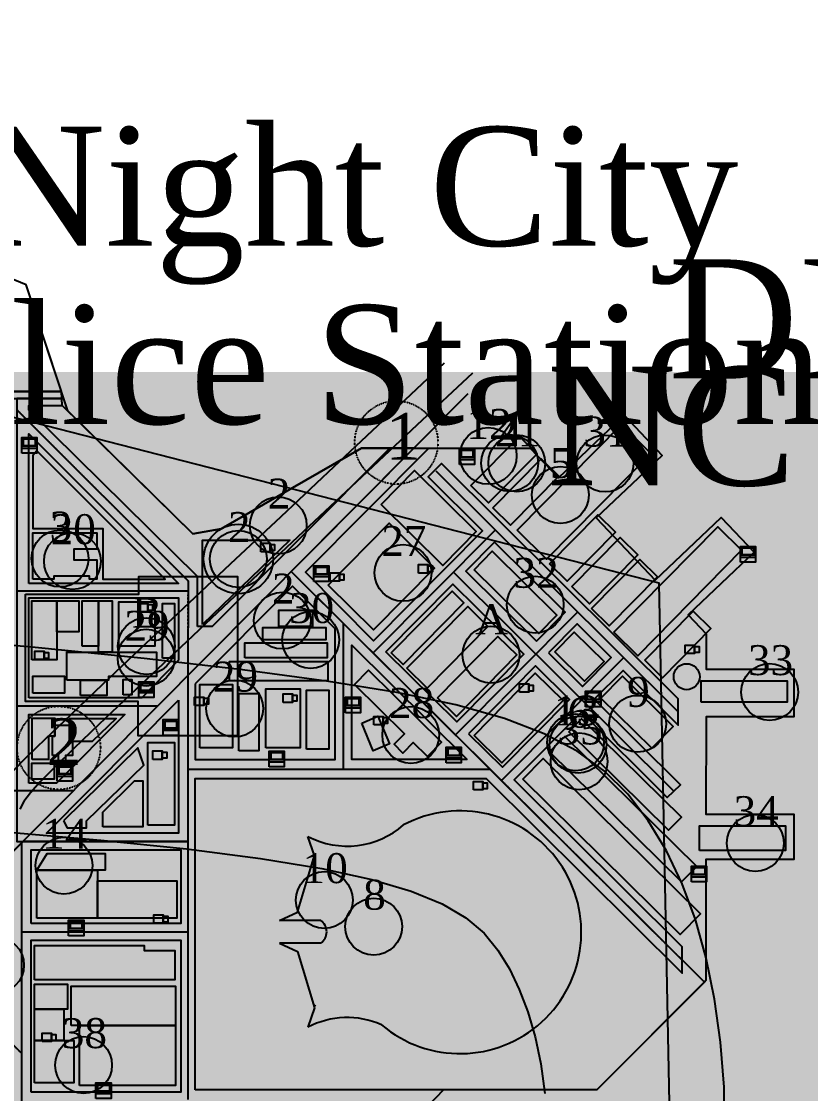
# Model space of a CAD drawing. Extents: x -15732 to 10897, y -24868 to 16165.
# Drawn here: x 1396 to 1914, y 5470 to 6174 of the extents above; entities that cross this region are included whole.
import ezdxf
from ezdxf.enums import TextEntityAlignment as Align

# ---------------------------------------------------------------- set-up
doc = ezdxf.new("R2010")
doc.units = 0
doc.header["$MEASUREMENT"] = 0
doc.linetypes.add('DOTTED', pattern=[0.005, 0.0025, -0.0025])
for name, color, linetype in [('BLOCKS', 7, 'CONTINUOUS'), ('BLOCKS-OUTLINE', 7, 'CONTINUOUS'), ('BUILDINGS-OUTLINE', 7, 'CONTINUOUS'), ('BUS_RTE-CITY_CENTER_UPPER_', 7, 'CONTINUOUS'), ('BUS_RTE-OLD_DOWNTOWN', 7, 'CONTINUOUS'), ('CAMERAS', 7, 'CONTINUOUS'), ('CLUBS___NIGHT_LIFE', 7, 'CONTINUOUS'), ('COASTLINE', 7, 'CONTINUOUS'), ('DATATERMS', 7, 'CONTINUOUS'), ('DISTRICTS', 7, 'CONTINUOUS'), ('DISTRICTS-TEXT', 7, 'CONTINUOUS'), ('GANGS', 7, 'CONTINUOUS'), ('GANGS-TEXT', 7, 'CONTINUOUS'), ('HOTEL___LODGINGS', 7, 'CONTINUOUS'), ('MAP_BORDER', 7, 'CONTINUOUS'), ('NCART-B', 7, 'CONTINUOUS'), ('NCART-C', 7, 'CONTINUOUS'), ('NCART-STATIONS', 7, 'CONTINUOUS'), ('NCPD-TEXT', 7, 'CONTINUOUS'), ('PARKING___AV_FACILITIES', 7, 'CONTINUOUS'), ('PERFORMING_ARTS_SPORTS', 7, 'CONTINUOUS'), ('PUBLIC_SERVICES', 7, 'CONTINUOUS'), ('RESTAURANTS', 7, 'CONTINUOUS'), ('SHOPS___SERVICES', 7, 'CONTINUOUS'), ('STREETS', 7, 'CONTINUOUS'), ('STREETS-SPRAWL', 7, 'CONTINUOUS'), ('SUBURBS', 7, 'CONTINUOUS'), ('TEMP', 7, 'CONTINUOUS')]:
    doc.layers.add(name, color=color, linetype=linetype)
doc.styles.add('TIMES_NEW_ROMAN', font='')
doc.styles.get('TIMES_NEW_ROMAN').set_extended_font_data('Times_New_Roman')

msp = doc.modelspace()

# ---------------------------------------------------------------- linework, layer by layer
at = {"layer": 'BLOCKS', "color": 12, "linetype": 'CONTINUOUS'}
for points in [[(1422.27, 5930.78), (1399.19, 6000.89), (1340.19, 6024.83), (1370.12, 6124.87), (1346.18, 6134.28), (1294.02, 6047.06), (1262.38, 6048.77), (1250.41, 6152.23), (1226.47, 6151.38), (1217.92, 6049.63), (1018.7, 6053.05), (824.61, 6076.13), (731.42, 6132.57), (574.09, 6065.87), (397.1, 6069.29), (397.1, 5930.78)], [(471.49, 5930.78), (1422.27, 5930.78)], [(1511.66, 5776.66), (1511.66, 5809.42), (1400.9, 5918.62), (1400.9, 5921.74), (1422.74, 5921.74), (1508.54, 5837.5), (1527.26, 5840.62), (1619.3, 5893.66), (1637.88, 5893.66), (1521.35, 5776.66)], [(1510.1, 5472.46), (1510.1, 5676.82), (1701.19, 5676.82), (1829.92, 5549), (1829.93, 5566.27), (1719.58, 5675.94), (1763.7, 5720.33), (1820.04, 5664.33), (1828.77, 5672.62), (1772.18, 5728.86), (1791.02, 5747.82), (1827.24, 5711.82), (1827.24, 5729.18), (1671.85, 5883.62), (1663.17, 5874.89), (1698.87, 5839.41), (1627.1, 5767.3), (1582.52, 5812.17), (1663.52, 5893.66), (1730.06, 5893.66), (1748.56, 5874.15), (1791.87, 5915.21), (1816.77, 5888.94), (1773.46, 5847.88), (1812.16, 5807.07), (1855.47, 5848.13), (1877.06, 5825.35), (1833.76, 5784.29), (1845.57, 5771.82), (1845.57, 5748.66), (1903.22, 5748.58), (1903.22, 5717.38), (1845.56, 5717.37), (1845.5, 5653.42), (1903.22, 5653.42), (1903.22, 5623.78), (1845.5, 5623.78), (1845.5, 5544.22), (1773.74, 5472.46)], [(1510.15, 5738.89), (1510.1, 5689.3), (1602.14, 5689.3), (1602.14, 5775.1), (1574.06, 5803.18)], [(1400.9, 5729.86), (1400.9, 5795.38), (1499.18, 5795.38), (1499.18, 5754.46), (1475, 5729.86)]]:
    msp.add_lwpolyline(points, close=True, dxfattribs=at)
msp.add_lwpolyline([(1625.12, 5373.89), (1600.14, 5396.16), (1673.11, 5472.46)], dxfattribs=at)
for points in [[(1400.9, 5804.74), (1400.9, 5903.02), (1400.9, 5804.74), (1499.18, 5804.74)], [(1734.16, 5766.66), (1753, 5785.61), (1687.83, 5812.7), (1706.67, 5831.66)], [(1635.23, 5759.78), (1679.34, 5804.17), (1681.56, 5713.74), (1725.67, 5758.12)], [(1741.96, 5758.9), (1764.21, 5736.79), (1760.8, 5777.85), (1783.05, 5755.74)], [(1688.64, 5689.3), (1613.06, 5689.3), (1688.64, 5689.3), (1613.06, 5764.4)], [(1689.36, 5705.98), (1711.61, 5683.87), (1733.48, 5750.36), (1755.72, 5728.25)], [(1499.18, 5728.3), (1499.18, 5640.94), (1499.18, 5728.3), (1412.47, 5640.94)], [(1400.9, 5673.7), (1400.9, 5718.94), (1419.13, 5673.7), (1464, 5718.94)], [(1402.46, 5581.66), (1402.46, 5630.02), (1500.74, 5581.66), (1500.74, 5630.02)], [(1402.46, 5470.9), (1402.46, 5570.74), (1500.74, 5470.9), (1500.74, 5570.74)]]:
    msp.add_solid(points, dxfattribs=at)
at = {"layer": 'BLOCKS-OUTLINE', "color": 250, "linetype": 'CONTINUOUS'}
for points in [[(1422.27, 5930.78), (1399.19, 6000.89), (1340.19, 6024.83), (1370.12, 6124.87), (1346.18, 6134.28), (1294.02, 6047.06), (1262.38, 6048.77), (1250.41, 6152.23), (1226.47, 6151.38), (1217.92, 6049.63), (1018.7, 6053.05), (824.61, 6076.13), (731.42, 6132.57), (574.09, 6065.87), (397.1, 6069.29), (397.1, 5930.78)], [(471.49, 5930.78), (1422.27, 5930.78)], [(1511.66, 5776.66), (1511.66, 5809.42), (1400.9, 5918.62), (1400.9, 5921.74), (1422.74, 5921.74), (1508.54, 5837.5), (1527.26, 5840.62), (1619.3, 5893.66), (1637.88, 5893.66), (1521.35, 5776.66)], [(1510.1, 5472.46), (1510.1, 5676.82), (1701.19, 5676.82), (1829.92, 5549), (1829.93, 5566.27), (1719.58, 5675.94), (1763.7, 5720.33), (1820.04, 5664.33), (1828.77, 5672.62), (1772.18, 5728.86), (1791.02, 5747.82), (1827.24, 5711.82), (1827.24, 5729.18), (1671.85, 5883.62), (1663.17, 5874.89), (1698.87, 5839.41), (1627.1, 5767.3), (1582.52, 5812.17), (1663.52, 5893.66), (1730.06, 5893.66), (1748.56, 5874.15), (1791.87, 5915.21), (1816.77, 5888.94), (1773.46, 5847.88), (1812.16, 5807.07), (1855.47, 5848.13), (1877.06, 5825.35), (1833.76, 5784.29), (1845.57, 5771.82), (1845.57, 5748.66), (1903.22, 5748.58), (1903.22, 5717.38), (1845.56, 5717.37), (1845.5, 5653.42), (1903.22, 5653.42), (1903.22, 5623.78), (1845.5, 5623.78), (1845.5, 5544.22), (1773.74, 5472.46)], [(1400.9, 5804.74), (1400.9, 5903.02), (1499.18, 5804.74)], [(1734.27, 5767.04), (1753.06, 5786.04), (1706.62, 5831.97), (1687.83, 5812.97)], [(1510.15, 5738.89), (1510.1, 5689.3), (1602.14, 5689.3), (1602.14, 5775.1), (1574.06, 5803.18)], [(1635.36, 5759.92), (1679.36, 5804.41), (1725.81, 5758.48), (1681.81, 5713.99)], [(1400.9, 5729.86), (1400.9, 5795.38), (1499.18, 5795.38), (1499.18, 5754.46), (1475, 5729.86)], [(1742.1, 5759.3), (1764.4, 5737.25), (1783.19, 5756.25), (1760.89, 5778.3)], [(1688.64, 5689.3), (1613.06, 5689.3), (1613.06, 5764.4)], [(1689.63, 5706.25), (1711.93, 5684.19), (1755.94, 5728.69), (1733.63, 5750.74)], [(1499.18, 5728.3), (1499.18, 5640.94), (1412.47, 5640.94)], [(1400.9, 5673.7), (1400.9, 5718.94), (1464, 5718.94), (1419.13, 5673.7)], [(1402.46, 5581.66), (1402.46, 5630.02), (1500.74, 5630.02), (1500.74, 5581.66)], [(1402.46, 5470.9), (1402.46, 5570.74), (1500.74, 5570.74), (1500.74, 5470.9)]]:
    msp.add_lwpolyline(points, close=True, dxfattribs=at)
msp.add_lwpolyline([(1625.12, 5373.89), (1600.14, 5396.16), (1673.11, 5472.46)], dxfattribs=at)
at = {"layer": 'BUILDINGS-OUTLINE', "color": 253, "linetype": 'CONTINUOUS'}
for p, q in [((1588.36, 5626.19), (1584.07, 5638.81)), ((1577.2, 5589.04), (1588.36, 5626.19)), ((1565.39, 5583.64), (1577.2, 5589.04)), ((1565.39, 5568.76), (1577.2, 5563.36)), ((1577.2, 5563.36), (1588.36, 5526.22)), ((1588.36, 5526.22), (1584.07, 5513.59)), ((1588.45, 5527.31), (1589.03, 5528.19))]:
    msp.add_line(p, q, dxfattribs=at)
at = {"layer": 'BUILDINGS-OUTLINE', "color": 250, "linetype": 'CONTINUOUS'}
for points in [[(1721.52, 5839.75), (1789.99, 5909.24), (1809.29, 5890.22), (1740.82, 5820.73)], [(1691.19, 5869.1), (1722.98, 5901.36), (1734.56, 5889.95), (1702.77, 5857.68)], [(1406.19, 5891.88), (1403.6, 5888.79), (1403.6, 5840.96), (1449.47, 5840.96), (1449.47, 5807.77), (1490.47, 5807.77)], [(1705.53, 5854.42), (1737.32, 5886.68), (1748.91, 5875.27), (1717.11, 5843.01)], [(1632.15, 5856.62), (1654.16, 5878.95), (1694.7, 5839.01), (1672.69, 5816.67)], [(1742.76, 5817.74), (1774.55, 5850), (1786.13, 5838.59), (1754.34, 5806.33)], [(1597.5, 5803.8), (1637.44, 5844.34), (1667.22, 5814.99), (1627.28, 5774.46)], [(1784.97, 5772.88), (1853.17, 5842.09), (1868.89, 5826.61), (1800.69, 5757.39)], [(1403.6, 5807.77), (1403.6, 5838.03), (1445.57, 5838.03), (1445.57, 5827.3), (1430.44, 5827.3), (1430.44, 5820.46), (1445.57, 5820.46), (1445.57, 5807.77), (1440.69, 5807.77), (1440.69, 5809.73), (1417.26, 5809.73), (1417.26, 5807.77)], [(1757.38, 5802.79), (1789.17, 5835.05), (1800.75, 5823.64), (1768.96, 5791.38)], [(1693.24, 5813.81), (1705.2, 5825.95), (1747.66, 5784.1), (1735.71, 5771.97)], [(1770.35, 5788.38), (1802.14, 5820.64), (1813.72, 5809.23), (1781.93, 5776.96)], [(1638.89, 5759.21), (1678.83, 5799.75), (1686.56, 5792.14), (1646.61, 5751.6)], [(1402.97, 5754.72), (1402.97, 5793.35), (1419.2, 5793.35), (1419.2, 5754.72)], [(1419.2, 5773.2), (1419.2, 5793.35), (1433.76, 5793.35), (1433.76, 5773.2)], [(1436, 5763.68), (1436, 5793.35), (1446.63, 5793.35), (1446.63, 5763.68)], [(1446.63, 5759.76), (1446.63, 5793.35), (1455.59, 5793.35), (1455.59, 5759.76)], [(1460.07, 5763.68), (1460.07, 5792.79), (1483.58, 5792.79), (1483.58, 5763.68)], [(1488.62, 5755.84), (1488.62, 5791.67), (1496.45, 5791.67), (1496.45, 5755.84)], [(1565.02, 5776.69), (1565.02, 5787.42), (1587.26, 5787.42), (1587.26, 5776.69)], [(1649.09, 5749.16), (1689.04, 5789.69), (1702.27, 5776.65), (1662.33, 5736.12)], [(1805.37, 5754.42), (1837.16, 5786.68), (1848.74, 5775.27), (1816.95, 5743)], [(1554.55, 5767.87), (1554.55, 5775.92), (1595.96, 5775.92), (1595.96, 5767.87)], [(1746.2, 5760), (1758.97, 5772.96), (1778.54, 5753.67), (1765.77, 5740.71)], [(1542.66, 5755.98), (1542.66, 5765.95), (1596.73, 5765.95), (1596.73, 5755.98)], [(1669.22, 5729.87), (1708.89, 5770.13), (1721.3, 5757.9), (1681.63, 5717.64)], [(1425.92, 5741.29), (1425.92, 5759.76), (1484.7, 5759.76), (1484.7, 5743.87), (1453.26, 5743.87), (1453.26, 5741.29)], [(1532.69, 5741.03), (1532.69, 5753.68), (1597.11, 5753.68), (1597.11, 5741.03)], [(1403.53, 5732.89), (1403.53, 5744.09), (1424.24, 5744.09), (1424.24, 5732.89)], [(1614.68, 5738.5), (1623.92, 5747.88), (1671.9, 5700.6), (1662.66, 5691.22), (1653.29, 5700.46), (1646.49, 5693.57), (1640.7, 5699.27), (1647.5, 5706.17)], [(1693.22, 5705.14), (1733.43, 5745.95), (1751.63, 5728.01), (1711.42, 5687.2)], [(1776.53, 5729.57), (1790.66, 5743.9), (1824.03, 5711.03), (1809.9, 5696.69)], [(1434.88, 5731.21), (1434.88, 5741.29), (1452.23, 5741.29), (1452.23, 5731.21)], [(1462.87, 5731.77), (1462.87, 5741.85), (1468.46, 5741.85), (1468.46, 5731.77)], [(1513.25, 5697.07), (1513.25, 5738.49), (1534.52, 5738.49), (1534.52, 5697.07)], [(1556.47, 5696.93), (1556.47, 5735.66), (1579.09, 5735.66), (1579.09, 5696.93)], [(1842.35, 5726.85), (1842.35, 5740.97), (1898.83, 5740.97), (1898.83, 5726.85)], [(1538.83, 5695.01), (1538.83, 5732.59), (1551.86, 5732.59), (1551.86, 5695.01)], [(1583.31, 5696.16), (1583.31, 5734.89), (1597.88, 5734.89), (1597.88, 5696.16)], [(1403.07, 5689.34), (1403.07, 5716.53), (1418, 5716.53), (1418, 5704.66), (1413.79, 5704.66), (1413.79, 5689.34)], [(1427.58, 5701.21), (1427.58, 5716.15), (1458.22, 5716.15), (1442.45, 5701.23)], [(1619.44, 5713.2), (1630.14, 5717.71), (1637.79, 5699.5), (1627.09, 5695)], [(1755.34, 5707.51), (1763.77, 5716.06), (1829.39, 5651.39), (1820.97, 5642.84)], [(1416.47, 5692.02), (1416.47, 5704.66), (1418, 5704.66), (1418, 5711.94), (1427.58, 5711.94), (1427.58, 5701.21), (1429.49, 5701.21), (1429.49, 5692.02), (1424.9, 5692.02), (1424.9, 5688.19), (1420.3, 5688.19), (1420.3, 5692.02)], [(1479.1, 5646.13), (1479.1, 5700.43), (1496.45, 5700.43), (1496.45, 5646.13)], [(1742.85, 5694.28), (1752.9, 5704.48), (1839.49, 5619.16), (1829.43, 5608.96)], [(1423.67, 5648.98), (1426.17, 5644.4), (1438.68, 5644.54), (1438.82, 5649.12), (1476.47, 5685.66), (1472.58, 5696.91)], [(1402.97, 5676.35), (1402.97, 5686.99), (1417.52, 5686.99), (1417.52, 5676.35)], [(1725.19, 5676.35), (1738.5, 5689.87), (1841.91, 5587.97), (1828.59, 5574.46)], [(1449.43, 5645.01), (1449.43, 5654.85), (1470.23, 5675.23), (1475.74, 5675.23), (1475.74, 5645.01)], [(1841.31, 5629.58), (1841.31, 5645.79), (1897.79, 5645.79), (1897.79, 5629.58)], [(1406.09, 5616.62), (1412.85, 5627.54), (1451.12, 5627.51), (1451.12, 5616.62)], [(1406.09, 5585.15), (1406.09, 5616.62), (1446.01, 5616.62), (1446.01, 5585.15)], [(1446.01, 5585.15), (1446.01, 5609.7), (1498.06, 5609.7), (1498.06, 5585.15)], [(1404.68, 5544.76), (1404.68, 5567.3), (1476.54, 5567.3), (1476.54, 5564.02), (1496.73, 5564.02), (1496.73, 5544.76)], [(1404.68, 5525.5), (1404.68, 5541.94), (1426.28, 5541.94), (1426.28, 5525.5)], [(1428.63, 5514.7), (1428.63, 5540.53), (1497.2, 5540.53), (1497.2, 5514.7)], [(1404.68, 5504.84), (1404.68, 5525.5), (1423.93, 5525.5), (1423.93, 5504.84)], [(1434.27, 5475.25), (1434.27, 5514.7), (1497.2, 5514.7), (1497.2, 5475.25)], [(1404.68, 5477.13), (1404.68, 5504.84), (1430.51, 5504.84), (1430.51, 5477.13)]]:
    msp.add_lwpolyline(points, close=True, dxfattribs=at)
at = {"layer": 'BUILDINGS-OUTLINE', "color": 253, "linetype": 'CONTINUOUS'}
for points in [[(1592.53, 5583.64), (1565.39, 5583.64)], [(1592.53, 5568.76), (1565.39, 5568.76)]]:
    msp.add_lwpolyline(points, dxfattribs=at)
at = {"layer": 'BUILDINGS-OUTLINE', "color": 250, "linetype": 'CONTINUOUS'}
msp.add_circle((1832.82, 5743.67), 8.53, dxfattribs=at)
at = {"layer": 'BUILDINGS-OUTLINE', "color": 253, "linetype": 'CONTINUOUS'}
for centre, radius, start, end in [((1684.01, 5575.91), 79.65, 229.63197, 117.79517), ((1609.95, 5688.41), 55.94, 242.44915, 311.29617), ((1587.51, 5576.2), 8.98, 0.00061, 55.95634), ((1587.51, 5576.2), 8.98, 304.04366, 359.99938), ((1609.95, 5463.99), 55.94, 66.31539, 117.55085)]:
    msp.add_arc(centre, radius, start, end, dxfattribs=at)
at = {"layer": 'BUS_RTE-CITY_CENTER_UPPER_', "color": 52, "linetype": 'DOTTED'}
for p, q in [((1393.1, 5918.85), (1505.42, 5806.53)), ((1505.42, 5806.53), (1505.36, 5744.53)), ((1505.42, 5635.48), (1505.42, 5744.96)), ((1505.42, 5683.06), (1703.67, 5683.06)), ((1703.67, 5683.06), (1828.48, 5559.01)), ((1327.06, 5565.15), (1396.96, 5635.47)), ((1505.42, 5635.48), (1396.96, 5635.47)), ((1327.06, 5565.15), (1396.22, 5496.4)), ((1396.22, 5466.22), (1396.22, 5496.4))]:
    msp.add_line(p, q, dxfattribs=at)
at = {"layer": 'BUS_RTE-OLD_DOWNTOWN', "color": 32, "linetype": 'DOTTED'}
for p in [(1125.56, 5362.42), (1396.22, 4907.74)]:
    msp.add_line(p, (1396.22, 5634.73), dxfattribs=at)
at = {"layer": 'CAMERAS', "color": 253, "linetype": 'CONTINUOUS'}
msp.add_lwpolyline([(1514.84, 5777.98), (1514.84, 5833.24), (1572.18, 5833.24)], close=True, dxfattribs=at)
at = {"layer": 'CAMERAS', "color": 12, "linetype": 'CONTINUOUS'}
for points in [[(1553.2, 5825.72), (1553.2, 5831.23), (1559.34, 5831.23), (1559.34, 5825.72)], [(1559.34, 5826.46), (1559.34, 5830.38), (1562.25, 5830.38), (1562.25, 5826.46)], [(1656.79, 5811.69), (1656.79, 5817.19), (1662.93, 5817.19), (1662.93, 5811.69)], [(1662.93, 5812.43), (1662.93, 5816.35), (1665.84, 5816.35), (1665.84, 5812.43)], [(1598.65, 5806.34), (1598.65, 5811.85), (1604.79, 5811.85), (1604.79, 5806.34)], [(1604.79, 5807.08), (1604.79, 5811), (1607.7, 5811), (1607.7, 5807.08)], [(1473, 5786.29), (1473, 5791.8), (1479.14, 5791.8), (1479.14, 5786.29)], [(1479.14, 5787.03), (1479.14, 5790.95), (1482.06, 5790.95), (1482.06, 5787.03)], [(1831.89, 5758.89), (1831.89, 5764.4), (1838.03, 5764.4), (1838.03, 5758.89)], [(1838.03, 5759.63), (1838.03, 5763.55), (1840.94, 5763.55), (1840.94, 5759.63)], [(1404.83, 5754.88), (1404.83, 5760.39), (1410.98, 5760.39), (1410.98, 5754.88)], [(1410.98, 5755.62), (1410.98, 5759.54), (1413.89, 5759.54), (1413.89, 5755.62)], [(1722.95, 5733.49), (1722.95, 5739), (1729.1, 5739), (1729.1, 5733.49)], [(1729.1, 5734.23), (1729.1, 5738.15), (1732.01, 5738.15), (1732.01, 5734.23)], [(1509.76, 5724.8), (1509.76, 5730.31), (1515.9, 5730.31), (1515.9, 5724.8)], [(1515.9, 5725.55), (1515.9, 5729.46), (1518.81, 5729.46), (1518.81, 5725.55)], [(1567.9, 5726.81), (1567.9, 5732.32), (1574.05, 5732.32), (1574.05, 5726.81)], [(1574.05, 5727.55), (1574.05, 5731.47), (1576.96, 5731.47), (1576.96, 5727.55)], [(1627.39, 5712.11), (1627.39, 5717.61), (1633.53, 5717.61), (1633.53, 5712.11)], [(1633.53, 5712.85), (1633.53, 5716.77), (1636.44, 5716.77), (1636.44, 5712.85)], [(1482.36, 5689.38), (1482.36, 5694.89), (1488.5, 5694.89), (1488.5, 5689.38)], [(1488.5, 5690.12), (1488.5, 5694.04), (1491.41, 5694.04), (1491.41, 5690.12)], [(1692.88, 5669.33), (1692.88, 5674.84), (1699.02, 5674.84), (1699.02, 5669.33)], [(1699.02, 5670.08), (1699.02, 5673.99), (1701.93, 5673.99), (1701.93, 5670.08)], [(1483.03, 5581.78), (1483.03, 5587.29), (1489.17, 5587.29), (1489.17, 5581.78)], [(1489.17, 5582.52), (1489.17, 5586.44), (1492.08, 5586.44), (1492.08, 5582.52)], [(1409.61, 5504.21), (1409.61, 5509.71), (1415.75, 5509.71), (1415.75, 5504.21)], [(1415.75, 5504.95), (1415.75, 5508.86), (1418.66, 5508.86), (1418.66, 5504.95)]]:
    msp.add_lwpolyline(points, close=True, dxfattribs=at)
at = {"layer": 'CLUBS___NIGHT_LIFE', "color": 7, "linetype": 'CONTINUOUS'}
for centre in [(1721.27, 5883.7), (1429.55, 5819.5)]:
    msp.add_circle(centre, 18.66, dxfattribs=at)
at = {"layer": 'COASTLINE', "color": 250, "linetype": 'CONTINUOUS'}
for points in [[(1426.45, 5918.1), (1399.19, 6000.89), (1340.19, 6024.83), (1370.12, 6124.87), (1346.18, 6134.28), (1294.02, 6047.06), (1262.38, 6048.77), (1250.41, 6152.23), (1226.47, 6151.38), (1217.92, 6049.63), (1018.7, 6053.05), (824.61, 6076.13), (731.42, 6132.57), (574.09, 6065.87), (397.1, 6069.29), (397.1, 6069.29)], [(1426.45, 5918.1), (1508.54, 5837.5), (1527.26, 5840.62), (1619.3, 5893.66), (1619.3, 5893.66)], [(1619.3, 5893.66), (1730.06, 5893.66), (1748.56, 5874.15), (1791.87, 5915.21), (1816.77, 5888.94), (1773.46, 5847.88), (1812.16, 5807.07), (1855.47, 5848.13), (1877.06, 5825.35), (1833.76, 5784.29), (1845.57, 5771.82), (1845.57, 5748.66), (1903.22, 5748.58), (1903.22, 5717.38), (1845.56, 5717.37), (1845.5, 5653.42), (1903.22, 5653.42), (1903.22, 5623.78), (1845.5, 5623.78), (1845.5, 5544.22), (1773.74, 5472.46), (1673.11, 5472.46)], [(1625.12, 5373.89), (1600.14, 5396.16), (1673.11, 5472.46)]]:
    msp.add_lwpolyline(points, dxfattribs=at)
at = {"layer": 'DATATERMS', "color": 82, "linetype": 'CONTINUOUS'}
for p, q in [((1396.22, 5895.1), (1406.17, 5895.1)), ((1396.22, 5893.62), (1406.17, 5893.62)), ((1683.6, 5887.74), (1693.55, 5887.74)), ((1683.6, 5886.27), (1693.55, 5886.27)), ((1868.06, 5823.59), (1878.01, 5823.59)), ((1868.06, 5822.11), (1878.01, 5822.11)), ((1588.03, 5810.89), (1597.98, 5810.89)), ((1588.03, 5809.41), (1597.98, 5809.41)), ((1473.08, 5734.7), (1483.03, 5734.7)), ((1473.08, 5733.22), (1483.03, 5733.22)), ((1766.47, 5728.68), (1776.42, 5728.68)), ((1608.75, 5724.67), (1618.7, 5724.67)), ((1608.75, 5723.19), (1618.7, 5723.19)), ((1766.47, 5727.21), (1776.42, 5727.21)), ((1489.12, 5709.97), (1499.07, 5709.97)), ((1489.12, 5708.49), (1499.07, 5708.49)), ((1558.62, 5689.25), (1568.58, 5689.25)), ((1558.62, 5687.77), (1568.58, 5687.77)), ((1674.91, 5691.93), (1684.86, 5691.93)), ((1674.91, 5690.45), (1684.86, 5690.45)), ((1419.61, 5679.9), (1429.56, 5679.9)), ((1419.61, 5678.42), (1429.56, 5678.42)), ((1835.98, 5613.73), (1845.93, 5613.73)), ((1835.98, 5612.25), (1845.93, 5612.25)), ((1426.96, 5578.31), (1436.92, 5578.31)), ((1426.96, 5576.83), (1436.92, 5576.83)), ((1444.97, 5471.64), (1454.93, 5471.64)), ((1444.97, 5470.16), (1454.93, 5470.16))]:
    msp.add_line(p, q, dxfattribs=at)
for points in [[(1396.22, 5890.3), (1396.22, 5900.62), (1406.17, 5900.62), (1406.17, 5890.3)], [(1397.51, 5895.09), (1397.51, 5899.7), (1405.07, 5899.7), (1405.07, 5895.09)], [(1683.6, 5882.95), (1683.6, 5893.27), (1693.55, 5893.27), (1693.55, 5882.95)], [(1684.89, 5887.74), (1684.89, 5892.35), (1692.45, 5892.35), (1692.45, 5887.74)], [(1868.06, 5818.79), (1868.06, 5829.11), (1878.01, 5829.11), (1878.01, 5818.79)], [(1869.35, 5823.58), (1869.35, 5828.19), (1876.9, 5828.19), (1876.9, 5823.58)], [(1588.03, 5806.09), (1588.03, 5816.41), (1597.98, 5816.41), (1597.98, 5806.09)], [(1589.32, 5810.88), (1589.32, 5815.49), (1596.88, 5815.49), (1596.88, 5810.88)], [(1473.08, 5729.9), (1473.08, 5740.22), (1483.03, 5740.22), (1483.03, 5729.9)], [(1474.37, 5734.69), (1474.37, 5739.3), (1481.92, 5739.3), (1481.92, 5734.69)], [(1608.75, 5719.88), (1608.75, 5730.2), (1618.7, 5730.2), (1618.7, 5719.88)], [(1610.04, 5724.67), (1610.04, 5729.28), (1617.59, 5729.28), (1617.59, 5724.67)], [(1766.47, 5723.89), (1766.47, 5734.21), (1776.42, 5734.21), (1776.42, 5723.89)], [(1767.76, 5728.68), (1767.76, 5733.29), (1775.32, 5733.29), (1775.32, 5728.68)], [(1489.12, 5705.17), (1489.12, 5715.5), (1499.07, 5715.5), (1499.07, 5705.17)], [(1490.41, 5709.97), (1490.41, 5714.57), (1497.96, 5714.57), (1497.96, 5709.97)], [(1558.62, 5684.46), (1558.62, 5694.78), (1568.58, 5694.78), (1568.58, 5684.46)], [(1559.91, 5689.25), (1559.91, 5693.86), (1567.47, 5693.86), (1567.47, 5689.25)], [(1674.91, 5687.13), (1674.91, 5697.45), (1684.86, 5697.45), (1684.86, 5687.13)], [(1676.2, 5691.92), (1676.2, 5696.53), (1683.76, 5696.53), (1683.76, 5691.92)], [(1419.61, 5675.1), (1419.61, 5685.42), (1429.56, 5685.42), (1429.56, 5675.1)], [(1420.9, 5679.89), (1420.9, 5684.5), (1428.46, 5684.5), (1428.46, 5679.89)], [(1835.98, 5608.94), (1835.98, 5619.26), (1845.93, 5619.26), (1845.93, 5608.94)], [(1837.27, 5613.73), (1837.27, 5618.34), (1844.82, 5618.34), (1844.82, 5613.73)], [(1426.96, 5573.52), (1426.96, 5583.84), (1436.92, 5583.84), (1436.92, 5573.52)], [(1428.25, 5578.31), (1428.25, 5582.92), (1435.81, 5582.92), (1435.81, 5578.31)], [(1444.97, 5466.85), (1444.97, 5477.17), (1454.93, 5477.17), (1454.93, 5466.85)], [(1446.26, 5471.64), (1446.26, 5476.24), (1453.82, 5476.24), (1453.82, 5471.64)]]:
    msp.add_lwpolyline(points, close=True, dxfattribs=at)
at = {"layer": 'DISTRICTS', "color": 81, "linetype": 'CONTINUOUS'}
msp.add_line((393.3, 5926.26), (1422.51, 5926.26), dxfattribs=at)
at = {"layer": 'DISTRICTS', "color": 141, "linetype": 'CONTINUOUS'}
for q in [(1653.58, 5893.66), (1844.43, 5543.15)]:
    msp.add_line((1573.17, 5812.76), q, dxfattribs=at)
at = {"layer": 'DISTRICTS', "color": 61, "linetype": 'CONTINUOUS'}
for p, q in [((1505.42, 5683.06), (1703.67, 5683.06)), ((1505.42, 5466.22), (1505.42, 5683.06)), ((1703.67, 5683.06), (1844.43, 5543.15))]:
    msp.add_line(p, q, dxfattribs=at)
at = {"layer": 'DISTRICTS', "color": 201, "linetype": 'CONTINUOUS'}
for p, q in [((1324.46, 5562.53), (1396.96, 5635.47)), ((1396.22, 5245.48), (1396.22, 5634.73))]:
    msp.add_line(p, q, dxfattribs=at)
at = {"layer": 'DISTRICTS', "color": 20, "linetype": 'CONTINUOUS'}
for p, q in [((1396.22, 5634.73), (1396.96, 5635.47)), ((1396.22, 5245.48), (1396.22, 5634.73)), ((1505.42, 5635.48), (1396.96, 5635.47)), ((1505.42, 5466.22), (1505.42, 5635.48))]:
    msp.add_line(p, q, dxfattribs=at)
at = {"layer": 'DISTRICTS', "color": 81, "linetype": 'CONTINUOUS'}
msp.add_lwpolyline([(1422.51, 5926.26), (1422.27, 5930.78), (1399.19, 6000.89), (1340.19, 6024.83), (1370.12, 6124.87), (1346.18, 6134.28), (1294.02, 6047.06), (1262.38, 6048.77), (1250.41, 6152.23), (1226.47, 6151.38), (1217.92, 6049.63), (1018.7, 6053.05), (824.61, 6076.13), (731.42, 6132.57), (574.09, 6065.87), (397.1, 6069.29), (396.92, 5926.26)], dxfattribs=at)
at = {"layer": 'DISTRICTS', "color": 141, "linetype": 'CONTINUOUS'}
msp.add_lwpolyline([(1653.58, 5893.66), (1730.06, 5893.66), (1748.56, 5874.15), (1791.87, 5915.21), (1816.77, 5888.94), (1773.46, 5847.88), (1812.16, 5807.07), (1855.47, 5848.13), (1877.06, 5825.35), (1833.76, 5784.29), (1845.57, 5771.82), (1845.57, 5748.66), (1903.22, 5748.58), (1903.22, 5717.38), (1845.56, 5717.37), (1845.5, 5653.42), (1903.22, 5653.42), (1903.22, 5623.78), (1845.5, 5623.78), (1845.5, 5544.22), (1844.43, 5543.15)], dxfattribs=at)
at = {"layer": 'DISTRICTS', "color": 61, "linetype": 'CONTINUOUS'}
for points in [[(1844.43, 5543.15), (1773.74, 5472.46), (1673.11, 5472.46)], [(1625.12, 5373.89), (1600.14, 5396.16), (1673.11, 5472.46)]]:
    msp.add_lwpolyline(points, dxfattribs=at)
at = {"layer": 'GANGS', "color": 235, "linetype": 'CONTINUOUS'}
msp.add_lwpolyline([(1398.72, 5797.88), (1473.12, 5797.88), (1473.12, 5809.32), (1537.99, 5809.32), (1537.99, 5704.87), (1472.65, 5704.94), (1472.65, 5727.29), (1398.72, 5727.29)], close=True, dxfattribs=at)
at = {"layer": 'GANGS', "color": 134, "linetype": 'CONTINUOUS'}
msp.add_solid([(1628.57, 5760.21), (1714.13, 5675.17), (1707.98, 5839.82), (1793.24, 5754.85)], dxfattribs=at)
at = {"layer": 'GANGS-TEXT', "color": 7, "linetype": 'CONTINUOUS'}
for centre in [(1478.06, 5763.73), (1704.31, 5758.07)]:
    msp.add_circle(centre, 18.66, dxfattribs=at)
at = {"layer": 'HOTEL___LODGINGS', "color": 7, "linetype": 'CONTINUOUS'}
for centre in [(1702.53, 5888.6), (1759.86, 5700.54)]:
    msp.add_circle(centre, 18.66, dxfattribs=at)
at = {"layer": 'MAP_BORDER', "color": 7, "linetype": 'CONTINUOUS'}
msp.add_solid([(374.42, 4052.86), (374.42, 5943.58), (1942.22, 4052.86), (1942.22, 5943.58)], dxfattribs=at)
at = {"layer": 'NCART-B', "color": 182, "linetype": 'CONTINUOUS'}
for p, q in [((1692.12, 5942.98), (1655.58, 5908.68)), ((1655.58, 5908.68), (1619.6, 5874.9)), ((1619.6, 5874.9), (1584.74, 5842.15)), ((1584.74, 5842.15), (1551.57, 5810.97)), ((1551.57, 5810.97), (1520.64, 5781.86)), ((1520.64, 5781.86), (1492.51, 5755.36)), ((1492.51, 5755.36), (1467.74, 5731.97)), ((1467.74, 5731.97), (1446.9, 5712.22)), ((1446.9, 5712.22), (1430.36, 5696.44)), ((1430.36, 5696.44), (1417.73, 5684.15)), ((1417.73, 5684.15), (1408.44, 5674.7)), ((1408.44, 5674.7), (1401.92, 5667.43)), ((1401.92, 5667.43), (1397.6, 5661.68)), ((1397.6, 5661.68), (1394.9, 5656.79))]:
    msp.add_line(p, q, dxfattribs=at)
at = {"layer": 'NCART-C', "color": 202, "linetype": 'CONTINUOUS'}
for p, q in [((1673.64, 5949.46), (1637.1, 5915.16)), ((1637.1, 5915.16), (1601.12, 5881.38)), ((1601.12, 5881.38), (1566.26, 5848.63)), ((1566.26, 5848.63), (1533.09, 5817.45)), ((1533.09, 5817.45), (1502.15, 5788.34)), ((1502.15, 5788.34), (1474.03, 5761.84)), ((1474.03, 5761.84), (1449.26, 5738.45)), ((1449.26, 5738.45), (1428.42, 5718.7)), ((1428.42, 5718.7), (1411.88, 5702.92)), ((1411.88, 5702.92), (1399.25, 5690.63)), ((1399.25, 5690.63), (1389.96, 5681.18))]:
    msp.add_line(p, q, dxfattribs=at)
at = {"layer": 'NCART-STATIONS', "color": 7, "linetype": 'DOTTED'}
for centre in [(1642.21, 5897.38), (1420.56, 5696.92)]:
    msp.add_circle(centre, 27.32, dxfattribs=at)
at = {"layer": 'PARKING___AV_FACILITIES', "color": 172, "linetype": 'CONTINUOUS'}
for radius in [22.8, 18.66]:
    msp.add_circle((1538.48, 5820.95), radius, dxfattribs=at)
at = {"layer": 'PARKING___AV_FACILITIES', "color": 12, "linetype": 'CONTINUOUS'}
msp.add_circle((1594.94, 5597.04), 18.66, dxfattribs=at)
at = {"layer": 'PERFORMING_ARTS_SPORTS', "color": 7, "linetype": 'CONTINUOUS'}
for centre in [(1800.6, 5712.75), (1627.31, 5579.6)]:
    msp.add_circle(centre, 18.66, dxfattribs=at)
at = {"layer": 'PUBLIC_SERVICES', "color": 7, "linetype": 'CONTINUOUS'}
for centre in [(1564.63, 5842.89), (1477.95, 5756.1)]:
    msp.add_circle(centre, 18.66, dxfattribs=at)
at = {"layer": 'RESTAURANTS', "color": 7, "linetype": 'CONTINUOUS'}
for centre in [(1716.64, 5883.89), (1749.89, 5862.92), (1421.39, 5821.22), (1567.36, 5780.52), (1761.47, 5699.08), (1423.95, 5619.63)]:
    msp.add_circle(centre, 18.66, dxfattribs=at)
at = {"layer": 'SHOPS___SERVICES', "color": 7, "linetype": 'CONTINUOUS'}
for centre in [(1779.24, 5883.6), (1646.57, 5811.8), (1733.36, 5790.92), (1585.93, 5767.79), (1887.26, 5733.59), (1536.03, 5722.78), (1651.68, 5705.43), (1762.22, 5688.08), (1877.87, 5634.47), (1379.03, 5554.32), (1436.84, 5488.75)]:
    msp.add_circle(centre, 18.66, dxfattribs=at)
at = {"layer": 'STREETS', "color": 7, "linetype": 'CONTINUOUS'}
for p, q in [((1009.26, 5245.41), (1689.3, 5929.6)), ((1393.1, 5918.85), (1505.42, 5806.53)), ((1668.07, 5878.7), (1826.8, 5720.93)), ((1626.96, 5759.31), (1707.08, 5839.92)), ((1573.18, 5812.76), (1828.48, 5559.01)), ((1505.42, 5806.53), (1505.36, 5744.53)), ((1824.36, 5668.52), (1679.66, 5812.33)), ((1393.1, 5800.06), (1505.41, 5800.06)), ((1681.11, 5705.48), (1761.24, 5786.1)), ((1607.6, 5683.06), (1607.6, 5778.54)), ((1711.25, 5675.53), (1791.37, 5756.14)), ((1505.42, 5466.22), (1505.42, 5744.96)), ((1393.1, 5724.47), (1485.42, 5724.47)), ((1505.42, 5683.06), (1703.67, 5683.06)), ((1159.1, 5669.05), (1430.31, 5669.02)), ((1396.22, 4907.74), (1396.22, 5634.73)), ((1505.42, 5635.48), (1396.96, 5635.47)), ((1396.22, 5576.2), (1505.42, 5576.2)), ((1327.06, 5565.15), (1396.22, 5496.4))]:
    msp.add_line(p, q, dxfattribs=at)
at = {"layer": 'STREETS-SPRAWL', "color": 7, "linetype": 'CONTINUOUS'}
for p, q in [((1402.86, 5763.02), (1320.36, 5770.21)), ((1476.64, 5755.63), (1402.86, 5763.02)), ((1541.2, 5748.19), (1476.64, 5755.63)), ((1596.26, 5740.79), (1541.2, 5748.19)), ((1642.59, 5733.2), (1596.26, 5740.79)), ((1681.19, 5725.12), (1642.59, 5733.2)), ((1713.1, 5716.24), (1681.19, 5725.12)), ((1739.32, 5706.25), (1713.1, 5716.24)), ((1760.89, 5694.84), (1739.32, 5706.25)), ((1778.81, 5681.7), (1760.89, 5694.84)), ((1794.1, 5666.52), (1778.81, 5681.7)), ((1807.63, 5649.07), (1794.1, 5666.52)), ((1819.54, 5629.43), (1807.63, 5649.07)), ((1385.1, 5641.76), (1448.14, 5636.41)), ((1448.14, 5636.41), (1504.44, 5630.6)), ((1504.44, 5630.6), (1553.06, 5624.37)), ((1553.06, 5624.37), (1593.36, 5617.74)), ((1829.85, 5607.75), (1819.54, 5629.43)), ((1593.36, 5617.74), (1626, 5610.64)), ((1626, 5610.64), (1651.97, 5602.95)), ((1651.97, 5602.95), (1672.27, 5594.56)), ((1838.56, 5584.19), (1829.85, 5607.75)), ((1672.27, 5594.56), (1687.87, 5585.37)), ((1687.87, 5585.37), (1699.76, 5575.28)), ((1845.66, 5558.9), (1838.56, 5584.19)), ((1699.76, 5575.28), (1708.94, 5564.16)), ((1708.94, 5564.16), (1716.39, 5551.92)), ((1851.16, 5532.03), (1845.66, 5558.9)), ((1716.39, 5551.92), (1722.92, 5538.44)), ((1722.92, 5538.44), (1728.62, 5523.62)), ((1855.05, 5503.75), (1851.16, 5532.03)), ((1728.62, 5523.62), (1733.39, 5507.34)), ((1733.39, 5507.34), (1737.14, 5489.51)), ((1857.33, 5474.2), (1855.05, 5503.75)), ((1737.14, 5489.51), (1739.78, 5470.01)), ((1857.9, 5443.22), (1857.33, 5474.2))]:
    msp.add_line(p, q, dxfattribs=at)
at = {"layer": 'SUBURBS', "color": 254, "linetype": 'CONTINUOUS'}
msp.add_lwpolyline([(3182.19, 3932.19), (2049.27, 3161.55), (1554.83, 3193.08), (1515.75, 3431.6), (1851.67, 3945.37), (1814.79, 5805.06), (795.61, 6066.39), (264.24, 5944.43), (-310.68, 6284.16), (-1293.8, 6038.22), (-1859.99, 5653.22), (-2479.79, 5269.61)], dxfattribs=at)
at = {"layer": 'TEMP', "color": 105, "linetype": 'CONTINUOUS'}
msp.add_lwpolyline([(1422.51, 5926.26), (1393.1, 5926.26), (1393.1, 5635.47), (1505.42, 5635.48), (1505.42, 5683.06), (1703.67, 5683.06), (1573.17, 5812.76), (1653.58, 5893.66), (1619.3, 5893.66), (1527.26, 5840.62), (1508.54, 5837.5), (1422.74, 5921.74)], close=True, dxfattribs=at)

# ---------------------------------------------------------------- texts
at = {"layer": 'CLUBS___NIGHT_LIFE', "color": 7, "linetype": 'CONTINUOUS', "style": 'TIMES_NEW_ROMAN'}
for s, rotation, p in [('21', 0.00032, (1721.81, 5894.81)), ('20', 359.99916, (1430.09, 5830.62))]:
    msp.add_text(s, height=19.659, rotation=rotation, dxfattribs=at).set_placement(p, align=Align.CENTER)
at = {"layer": 'DISTRICTS-TEXT', "color": 7, "linetype": 'CONTINUOUS', "style": 'TIMES_NEW_ROMAN'}
msp.add_text('DISTRICTS', height=78, rotation=0.00012, dxfattribs=at).set_placement((2118.7, 5939.52), align=Align.CENTER)
at = {"layer": 'GANGS-TEXT', "color": 7, "linetype": 'CONTINUOUS', "style": 'TIMES_NEW_ROMAN'}
for s, height, rotation, p in [('NC GANGS', 78, 0.00004, (2040.49, 5869.21)), ('B', 19.66, 0.00045, (1478.58, 5775.87)), ('A', 19.66, 359.99979, (1704.77, 5771.45))]:
    msp.add_text(s, height=height, rotation=rotation, dxfattribs=at).set_placement(p, align=Align.CENTER)
at = {"layer": 'HOTEL___LODGINGS', "color": 7, "linetype": 'CONTINUOUS', "style": 'TIMES_NEW_ROMAN'}
for s, rotation, p in [('12', 359.99933, (1703.07, 5899.72)), ('13', 0.00009, (1760.41, 5711.66))]:
    msp.add_text(s, height=19.659, rotation=rotation, dxfattribs=at).set_placement(p, align=Align.CENTER)
at = {"layer": 'NCART-STATIONS', "color": 7, "linetype": 'DOTTED', "style": 'TIMES_NEW_ROMAN'}
for s, rotation, p in [('1', 0.00055, (1635.17, 5886.2)), ('2', 359.99933, (1412.47, 5685.77))]:
    msp.add_text(s, height=30.58, rotation=rotation, dxfattribs=at).set_placement(p)
at = {"layer": 'NCPD-TEXT', "color": 7, "linetype": 'CONTINUOUS', "style": 'TIMES_NEW_ROMAN'}
for s, height, p in [('Night City', 78, (1616.43, 6026.58)), ('Police Stations', 78.0001, (1616.43, 5909.58))]:
    msp.add_text(s, height=height, rotation=0.00028, dxfattribs=at).set_placement(p, align=Align.CENTER)
at = {"layer": 'PARKING___AV_FACILITIES', "color": 7, "linetype": 'CONTINUOUS', "style": 'TIMES_NEW_ROMAN'}
for s, height, rotation, p in [('2', 19.66, 0.00008, (1539.03, 5832.06)), ('10', 19.659, 0.00067, (1595.48, 5608.16))]:
    msp.add_text(s, height=height, rotation=rotation, dxfattribs=at).set_placement(p, align=Align.CENTER)
at = {"layer": 'PERFORMING_ARTS_SPORTS', "color": 7, "linetype": 'CONTINUOUS', "style": 'TIMES_NEW_ROMAN'}
for s, rotation, p in [('9', 359.99925, (1801.15, 5723.87)), ('8', 0.00066, (1627.86, 5590.71))]:
    msp.add_text(s, height=19.66, rotation=rotation, dxfattribs=at).set_placement(p, align=Align.CENTER)
at = {"layer": 'PUBLIC_SERVICES', "color": 7, "linetype": 'CONTINUOUS', "style": 'TIMES_NEW_ROMAN'}
for s, height, rotation, p in [('2', 19.66, 359.9999, (1565.18, 5854)), ('29', 19.659, 359.99998, (1478.5, 5767.22))]:
    msp.add_text(s, height=height, rotation=rotation, dxfattribs=at).set_placement(p, align=Align.CENTER)
at = {"layer": 'RESTAURANTS', "color": 7, "linetype": 'CONTINUOUS', "style": 'TIMES_NEW_ROMAN'}
for s, height, rotation, p in [('4', 19.66, 0.00032, (1717.18, 5895)), ('5', 19.66, 0.0004, (1750.44, 5874.04)), ('3', 19.66, 359.99916, (1421.94, 5832.34)), ('2', 19.66, 0.00021, (1567.9, 5791.64)), ('6', 19.66, 0.00019, (1762.02, 5710.2)), ('14', 19.659, 0.00031, (1424.5, 5630.75))]:
    msp.add_text(s, height=height, rotation=rotation, dxfattribs=at).set_placement(p, align=Align.CENTER)
at = {"layer": 'SHOPS___SERVICES', "color": 7, "linetype": 'CONTINUOUS', "style": 'TIMES_NEW_ROMAN'}
for s, rotation, p in [('31', 359.99993, (1779.79, 5894.72)), ('27', 359.99968, (1647.11, 5822.92)), ('32', 0.00025, (1733.91, 5802.04)), ('30', 0.00062, (1586.47, 5778.9)), ('33', 0.00003, (1887.81, 5744.71)), ('29', 0.00099, (1536.57, 5733.9)), ('28', 0.00034, (1652.22, 5716.55)), ('35', 359.99911, (1762.77, 5699.2)), ('34', 359.9999, (1878.41, 5645.59)), ('38', 359.99938, (1437.38, 5499.87))]:
    msp.add_text(s, height=19.659, rotation=rotation, dxfattribs=at).set_placement(p, align=Align.CENTER)

doc.saveas('drawing.dxf')
